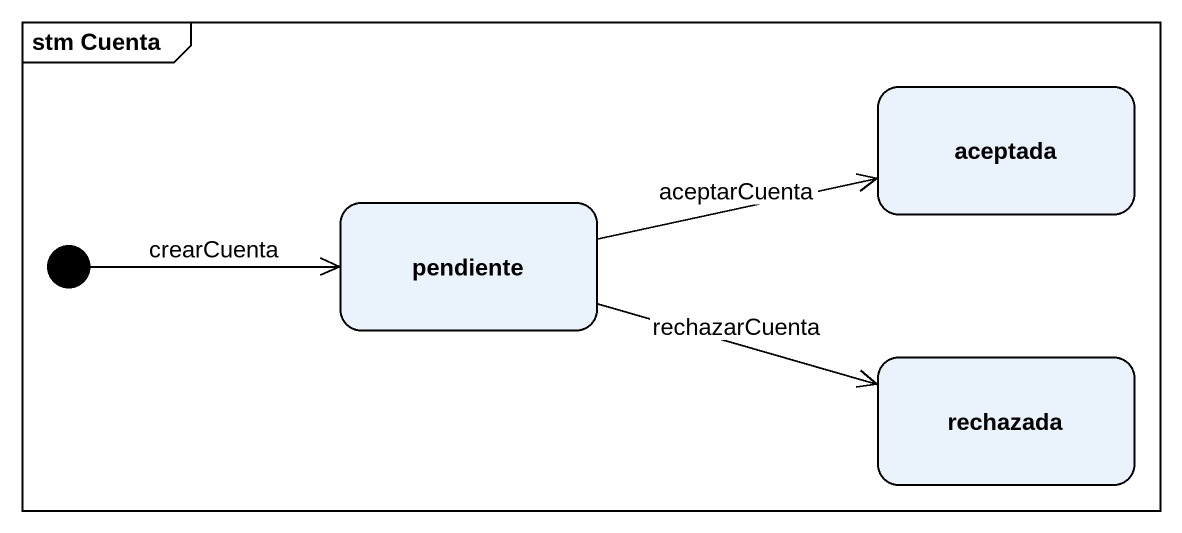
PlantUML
@startuml
mainframe stm Cuenta
hide empty description
state aceptada
state pendiente
state rechazada
[*] -right-> pendiente : crearCuenta
pendiente -right-> aceptada : aceptarCuenta
pendiente -right-> rechazada : rechazarCuenta
@enduml
